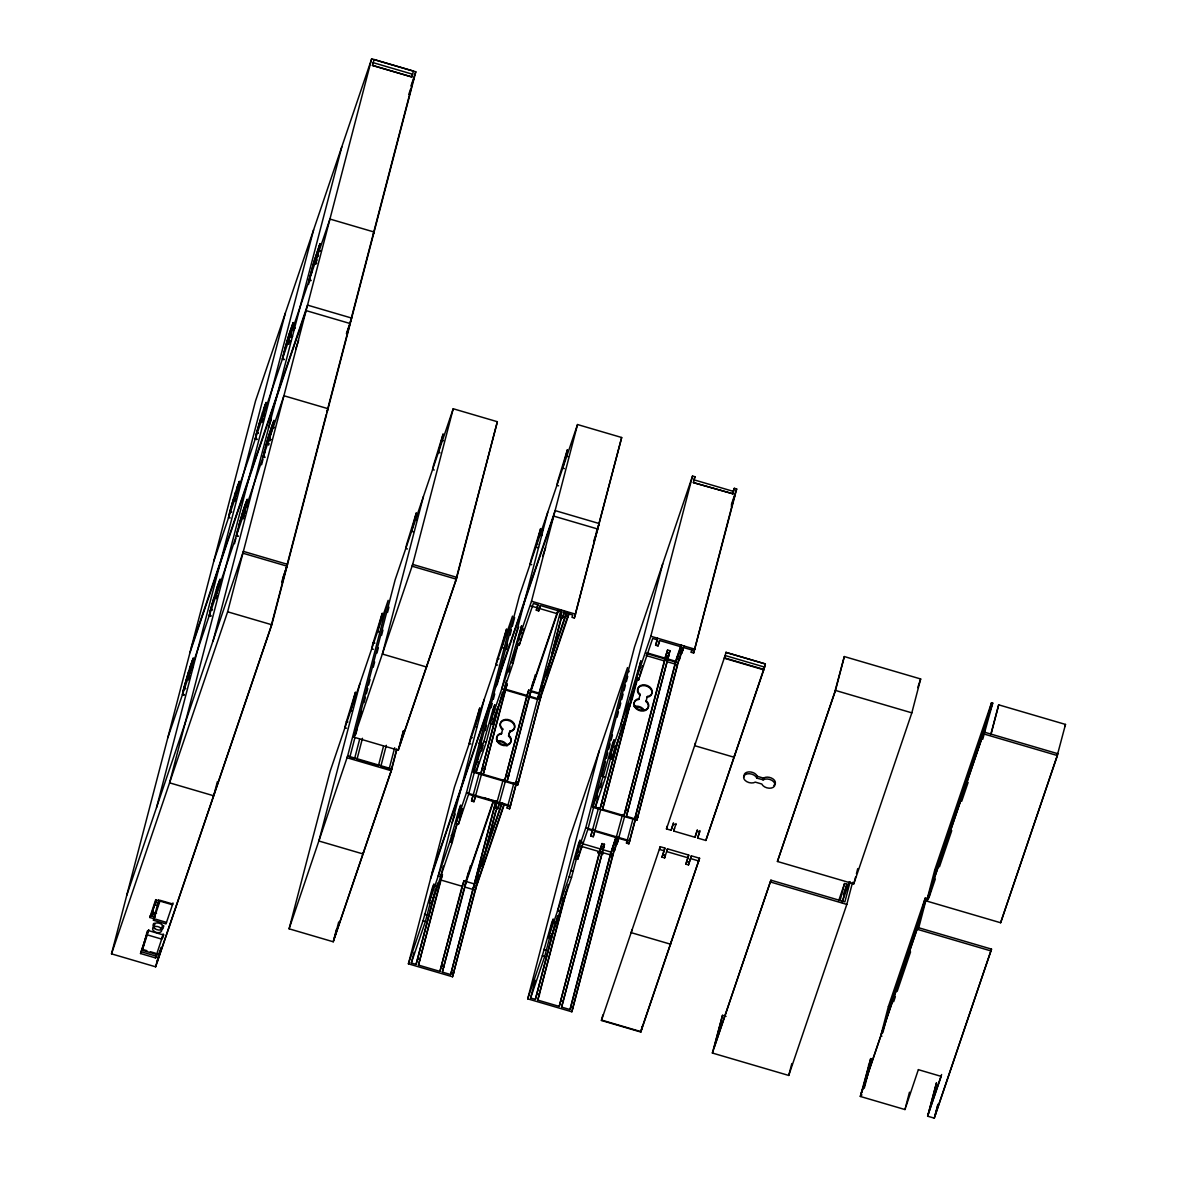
<?xml version="1.0" encoding="UTF-8"?>
<svg xmlns="http://www.w3.org/2000/svg" width="1177" height="1177" viewBox="0 0 1177 1177"><rect width="100%" height="100%" fill="white"/><g stroke="black" fill="none" stroke-linecap="round" stroke-linejoin="round"><path stroke-width="1.5" d="M228.441 517.998L229.559 513.01M464.047 888.738L442.331 972.099L450.673 974.556L473.64 887.105L476.023 887.811L452.542 976.778L408.404 963.831L423.043 920.708L432.415 887.679L433.93 883.986L429.208 902.568L431.591 903.259L452.218 842.497L457.117 823.753M437.697 883.03L416.084 964.404L411.303 962.992L425.427 921.414L430.311 902.685M429.208 902.568L449.835 841.79L459.207 808.761L460.737 805.053L455.999 823.635L458.383 824.341L468.593 794.269L475.037 769.523M566.019 891.622L537.771 1000.112L559.237 1006.409L600.255 848.941L602.08 843.585L604.463 844.277L561.62 1007.115L569.977 1009.557L570.757 1007.262L610.348 855.296L612.731 855.988L571.845 1011.793L527.708 998.846L542.347 955.724L551.719 922.694L553.234 918.987L548.497 937.569L550.895 938.275L571.522 877.498L576.421 858.769M557.589 915.794L535.373 999.405L530.606 998.008L544.73 956.43L549.615 937.686M548.497 937.569L569.138 876.791L578.51 843.762L580.026 840.069L575.303 858.651L577.686 859.342L587.897 829.27L593.914 806.157M571.522 877.498L569.138 876.791M538.419 696.313L540.802 697.019L517.586 785.221L473.434 772.259L483.909 741.422L493.34 708.23L494.811 704.699L490.073 723.281L492.457 723.973L513.098 663.195L518.071 644.172M502.476 692.238L480.863 773.598L476.082 772.2L486.292 742.128L491.28 723.105M490.073 723.281L510.7 662.504L521.617 625.781L518.027 640.347M633.123 691.944L602.55 809.305L624.016 815.617L665.034 658.149L666.859 652.779L669.242 653.485L626.399 816.308L634.756 818.765L635.536 816.455L675.127 664.49L677.511 665.196L636.875 820.222L592.737 807.275L603.212 776.437L612.643 743.231L614.114 739.715L609.377 758.282L611.76 758.988L632.387 698.211L637.713 678.055M622.368 725.003L600.152 808.614L595.385 807.201L605.596 777.129L610.907 756.988M609.377 758.282L630.004 697.505L640.921 660.783L637.331 675.363M508.935 630.431L508.685 630.092M543.009 530.077L542.553 530.209M436.27 885.604L436.005 886.928M582.291 842.07L581.968 843.556L610.995 852.089L569.977 1009.557M246.802 501.593L247.052 499.813L245.096 504.756M292.838 324.911L293.205 322.527L289.159 334.194M246.699 502.108L247.229 499.21L243.727 508.979M292.72 325.426L293.029 323.131L289.763 332.297M273.491 423.19L274.02 420.292L269.312 433.989M319.511 246.493L320.041 243.595L314.038 261.647M555.294 921.929L554.882 923.724M246.567 502.682L246.861 501.608M292.882 324.926L292.279 327.28M273.358 423.749L273.844 420.88L271.887 425.839M319.394 247.067L319.864 244.198L314.362 260.544M523.633 628.871L523.177 630.784M246.729 502.196L246.081 504.683M292.44 326.603L292.749 325.514M273.211 424.367L273.52 423.279M319.247 247.685L319.541 246.581M462.532 809.143L462.017 811.247M183.406 690.237L182.597 694.18L184.23 694.665M210.197 611.319L209.403 615.13L211.021 615.733M246.567 502.829L245.89 505.433M273.049 425.044L273.373 423.911M319.07 248.347L319.394 247.229M496.547 709.025L496.194 710.452M183.538 689.707L182.435 694.533L184.053 695.166M210.33 610.775L209.212 615.762L210.86 616.248M256.351 434.092L255.409 438.565L257.057 439.05M292.102 327.986L292.426 326.838M294.809 327.53L294.441 329.045L294.677 327.927M272.873 425.75L273.196 424.603M318.893 249.068L319.217 247.906M642.48 665.799L642.098 667.3M183.406 690.075L183.671 689.148M229.706 512.451L228.618 517.497L230.251 517.968M210.197 611.157L210.477 610.216M256.498 433.533L255.232 439.08L256.88 439.565M435.402 889.415L435.004 890.989M580.879 847.94L581.497 845.498M291.911 328.736L292.249 327.574M272.681 426.501L273.02 425.338M318.702 249.818L319.041 248.641M615.497 745.453L614.938 747.645M183.553 689.516L183.833 688.56M229.574 512.834L229.853 511.863M210.345 610.598L210.624 609.627M256.365 433.901L256.645 432.945M239.387 523.53L236.503 535.255L238.137 535.918M246.022 505.021L245.684 506.213L247.332 506.698M292.043 328.339L291.705 329.531L293.647 330.09M272.814 426.103L272.475 427.295L274.123 427.766M318.849 249.421L318.511 250.598L320.144 251.084M413.259 531.798L411.612 531.313L416.349 512.819L406.595 544.539L405.8 548.453L407.433 548.923M440.051 452.865L438.403 452.395L443.155 433.901L433.401 465.621L432.592 469.52L434.239 470.006M538.566 546.937L538.316 547.791L535.918 547.099L540.655 528.605L530.901 560.326L530.106 564.224L531.739 564.71M541.994 534.535L541.685 535.712L539.301 535.02M564.357 468.652L562.724 468.166L567.417 449.688L557.707 481.393L556.898 485.307L558.545 485.792M522.073 635.036L522.794 632.284M183.7 688.942L183.98 687.957L185.628 688.442M229.721 512.245L230.001 511.259L231.648 511.745M210.492 610.01L210.771 609.024L212.419 609.509M256.512 433.327L256.807 432.342L258.44 432.827M237.842 529.253L236.312 535.932L237.96 536.418M352.379 711.085L350.746 710.599L355.483 692.105L345.744 723.796L344.92 727.739L346.568 728.21M379.185 632.152L377.537 631.681L382.275 613.188L372.535 644.864L371.726 648.807L373.359 649.292M476.7 726.871L475.052 726.386L479.789 707.892L470.05 739.568L469.24 743.511L470.874 743.996M503.491 647.938L501.843 647.453L506.596 628.974L496.841 660.65L496.032 664.593L497.665 665.079M111.506 953.856L255.541 400.901L371.667 58.85L415.805 71.797L271.784 624.752L155.644 966.817L111.506 953.856L227.632 611.805L371.667 58.85M156.585 807.451L285.349 313.097M313.597 229.883L169.576 782.837L213.714 795.784L217.421 781.543M234.473 543.73L235.856 538.433M291.543 330.149L291.837 329.148L293.632 329.663M245.522 506.846L245.816 505.83L247.758 506.404M213.081 641.024L341.86 146.669M261.574 464.753L262.957 459.427M263.883 455.882L265.266 450.556M308.536 284.451L309.919 279.126M310.846 275.565L312.243 270.224M318.349 251.231L318.643 250.215L320.276 250.701M272.314 427.913L272.608 426.913L274.256 427.383M163.147 934.729L155.423 957.901L140.519 953.532L148.243 930.345M166.501 922.385L149.803 917.486L150.273 915.662L155.29 917.133M372.491 65.426L374.051 59.556L413.421 71.106L411.862 76.976L372.491 65.426L411.862 76.976M156.6 954.459L142.285 950.251L147.272 931.095M142.285 950.251L148.846 929.698M152.48 915.78L153.378 912.293L156.556 913.22M153.451 920.252L160.219 900.331L172.739 904.01L165.972 923.93L153.451 920.252L158.821 899.655M155.423 957.901L155.908 956.077L140.99 951.693M163.162 933.905L161.793 939.128L147.478 934.935M155.644 966.817L159.807 950.839M160.984 947.456L157.424 961.153L270.96 626.752L285.746 569.992M172.96 902.936L172.489 904.775L155.776 899.861M286.217 568.167L326.294 414.304M348.936 327.397L326.75 412.538L328.059 408.699L283.922 395.752L167.781 737.802M350.363 321.895L412.362 83.876M391.308 770.744L333.238 941.777L289.101 928.815L330.119 771.362L388.175 600.329L347.171 757.797L391.308 770.744L396.855 749.455M359.927 683.543L318.908 841.011L363.06 853.958L363.531 852.133M354.145 737.258L395.148 579.79L453.219 408.757L497.356 421.719L456.352 579.187L398.282 750.205L354.145 737.258L412.686 564.401L456.823 577.348L398.753 748.381M354.836 737.979L349.775 757.429L354.542 758.827L359.603 739.377M355.763 734.433L357.146 729.137M360.368 716.749L361.751 711.452M364.046 702.61L365.429 697.299M366.356 693.753L367.739 688.457M368.651 684.911L370.034 679.615M373.256 667.227L374.639 661.93M376.949 653.088L378.332 647.777M381.554 635.403L382.937 630.092M387.542 612.408L388.925 607.097M423.411 496.576L382.393 654.044L426.53 666.991L427.016 665.167M362.457 738.303L356.925 759.533L378.405 765.83L383.467 746.38M453.219 408.757L412.2 566.225L456.352 579.187M333.238 941.777L336.475 929.33M335.018 936.112L338.696 921.959M386.321 745.306L380.789 766.536L389.131 768.978L394.663 747.763M390.749 771.98L396.737 748.984M398.282 750.205L403.358 730.696M399.797 745.321L403.476 731.167M455.528 581.188L497.356 421.719M408.404 963.831L454.425 787.148L512.495 616.115L466.46 792.798L455.999 823.635M411.303 962.992L414.069 952.399M484.233 699.329L438.212 876.012L440.595 876.718L443.376 866.081M416.084 964.404L434.033 895.462M501.814 802.817L474.287 883.912L463.944 880.896L439.933 971.393L418.468 965.096L440.183 881.735M418.468 965.096L442.464 874.599L440.639 879.955L462.12 886.266L463.944 880.896M473.434 772.259L519.469 595.577L577.524 424.544L621.677 437.506L574.347 618.028L571.963 617.322L572.743 615.027L564.386 612.57L562.562 617.94L560.178 617.234L561.576 611.908M476.876 762.461L478.259 757.149M480.569 748.307L481.937 743.011M485.174 730.637L486.542 725.341M491.133 707.76L492.207 703.64M493.34 699.256L494.723 693.93M497.047 685.058L500.74 670.846M501.667 667.3L503.05 661.974M506.287 649.542L507.684 644.216M509.994 635.33L511.377 630.004M512.304 626.458L514.614 617.572M476.082 772.2L478.848 761.593M481.614 750.985L482.997 745.688M481.761 773.304L473.934 801.728L471.55 801.037L472.919 795.726M471.55 801.037L479.348 772.686M547.717 512.363L501.696 689.045L504.08 689.751L506.39 680.88M480.863 773.598L498.357 706.435M473.934 801.728L475.317 796.417M508.699 672.008L510.082 666.697M566.475 612.393L539.066 693.121L528.723 690.105L504.712 780.601L483.247 774.304L504.962 690.928M483.247 774.304L507.243 683.793L505.419 689.163L526.899 695.46L528.723 690.105M560.178 617.234L562.003 611.878L540.537 605.567L538.713 610.937L536.329 610.23L538.139 604.875L533.372 603.463L519.248 645.055L516.865 644.349L531.504 601.241L577.524 424.544M501.402 733.962L502.756 728.975A7.459 5.664 18.8 0 1 503.006 720.133A7.459 5.664 18.8 0 1 513.981 723.34A7.459 5.664 18.8 0 1 509.906 731.079L508.552 736.066A7.459 5.664 18.8 0 1 508.302 744.909A7.459 5.664 18.8 0 1 497.327 741.687A7.459 5.664 18.8 0 1 501.402 733.962L501.652 733.197A7.459 5.664 18.8 0 0 497.591 740.922A7.459 5.664 18.8 0 0 508.567 744.144A7.459 5.664 18.8 0 0 508.817 735.287L509.906 731.079M439.933 971.393L462.12 886.266M536.329 610.23L537.698 604.934M452.542 976.778L474.714 891.636L504.536 803.832L502.152 803.126L472.86 889.415L464.503 886.958L468.225 872.687M442.331 972.099L466.327 881.602M467.755 876.1L470.506 865.566M538.713 610.937L540.096 605.611M450.673 974.556L495.782 801.375M475.067 881.617L496.135 800.713M505.624 780.307L497.797 808.731L495.399 808.04L496.797 802.714M495.399 808.04L503.226 779.615M475.081 890.268L475.788 887.517M478.892 875.614L476.155 886.149L503.624 805.23M486.219 847.514L495.826 810.629M477.45 882.323L478.833 877.027M481.584 866.449L496.738 808.29M504.712 780.601L526.899 695.46M497.797 808.731L499.18 803.405M518.616 782.161L516.232 781.454L515.452 783.75L507.11 781.307L528.826 697.932M566.799 612.717L537.639 698.608L529.282 696.166L533.004 681.88M507.11 781.307L531.107 690.796M532.534 685.308L535.285 674.774M558.354 609.598L557.28 613.717L531.033 606.008M516.159 784.471L509.567 808.82L507.184 808.113L508.111 804.568M507.184 808.113L513.966 782.764M515.452 783.75L560.914 609.921M509.567 808.82L516.041 783.985M517.586 785.221L543.48 685.808M551.704 654.191L561.311 617.307M542.229 691.517L543.612 686.235M546.363 675.657L561.517 617.498M562.562 617.94L564.416 610.834M566.696 612.04L565.622 616.159L568.005 616.866L568.726 614.114M574.347 618.028L596.518 532.887M597.96 527.384L621.677 437.506M527.708 998.846L569.433 838.627L627.503 667.594L585.763 827.814L575.303 858.651M530.606 998.008L535.241 980.22M599.24 750.823L557.515 911.027L559.899 911.719L563.606 897.492M535.373 999.405L552.513 933.611M554.308 925.99L553.837 927.77M537.771 1000.112L568.3 884.486M592.737 807.275L634.477 647.07L692.532 476.038L694.93 476.729L693.371 482.614L732.859 493.781L693.371 482.614M595.768 799.051L597.166 793.71M601.785 775.923L605.493 761.696M606.42 758.135L607.818 752.809M608.744 749.249L610.127 743.908M611.054 740.362L612.452 735.022M617.072 717.234L618.469 711.908M619.396 708.348L620.779 703.007M621.706 699.462L623.104 694.121M624.031 690.561L625.414 685.235M626.341 681.674L627.738 676.334M595.385 807.201L598.166 796.535M600.476 787.648L601.874 782.308M600.608 810.041L593.237 836.744L590.839 836.038L592.693 828.932M590.839 836.038L598.681 807.554M662.725 563.842L621 724.061L623.383 724.752L628.945 703.419M600.152 808.614L618.219 739.259M593.237 836.744L594.62 831.403M634.05 688.383L635.433 683.043M602.55 809.305L637.257 677.687M733.124 491.736L734.301 488.293L736.684 488.985L693.65 653.029L691.267 652.323L692.047 650.028L683.69 647.585L681.866 652.941L679.482 652.249L681.306 646.879L659.826 640.582L658.017 645.938L655.618 645.246L657.443 639.876L652.676 638.478L638.552 680.056L636.168 679.364L650.807 636.242L692.532 476.038M647.335 696.504L645.982 701.492A7.459 5.664 18.8 0 1 645.732 710.334A7.459 5.664 18.8 0 1 634.756 707.127A7.459 5.664 18.8 0 1 638.817 699.388L640.185 694.401A7.459 5.664 18.8 0 1 640.435 685.558A7.459 5.664 18.8 0 1 651.396 688.78A7.459 5.664 18.8 0 1 647.335 696.504L647.07 697.27A7.459 5.664 18.8 0 0 651.146 689.545A7.459 5.664 18.8 0 0 640.17 686.323A7.459 5.664 18.8 0 0 639.92 695.18L640.185 694.401M559.237 1006.409L602.08 843.585M655.618 645.246L657.472 638.125M561.62 1007.115L604.463 844.277M658.017 645.938L659.4 640.612M612.879 847.175L612.158 849.926L614.556 850.633L615.262 847.881M624.472 817.044L617.086 843.747L614.703 843.041L616.101 837.7M614.703 843.041L622.545 814.558M571.845 1011.793L613.217 852.957M617.086 843.747L618.94 836.626M624.016 815.617L667.565 650.042L669.963 650.734L626.399 816.308M635.462 819.427L628.871 843.835L626.488 843.129L627.4 839.598M626.488 843.129L632.829 819.486M634.756 818.765L676.231 659.311L681.159 644.805M628.871 843.835L635.315 819.089M677.658 656.383L676.937 659.135L679.335 659.826L680.041 657.075M679.482 652.249L681.336 645.128M636.875 820.222L677.187 665.505L684.058 645.908M677.54 664.137L678.261 661.386M681.866 652.941L683.263 647.615M691.267 652.323L692.179 648.792M732.727 494.163L734.301 488.293M732.123 503.682L731.417 506.419L735.242 494.487M693.65 653.029L733.227 501.064M601.432 1020.474L660.209 846.704L664.873 848.073L662.004 857.136L664.637 857.901L667.491 848.838L688.722 855.061L685.867 864.139L688.486 864.904L691.355 855.841L699.579 858.254L640.803 1032.023L601.432 1020.474L602.859 1014.986M631.961 929.918L631.24 932.67L670.61 944.219L671.331 941.468M660.209 846.704L659.503 849.441L664.152 850.809L664.873 848.073M675.892 824.724L673.273 823.959L671.125 830.271L666.476 828.917L667.182 826.166M671.125 830.271L673.45 822.782M664.637 857.901L665.343 855.164L662.725 854.384M667.491 848.838L666.77 851.589L688.015 857.812L688.722 855.061M695.445 742.952L694.724 745.688L734.095 757.252L734.816 754.501M765.344 663.946L725.974 652.396L765.344 663.946L763.902 669.433L705.847 840.466L697.608 838.053L699.756 831.727L697.137 830.962L694.989 837.274L673.744 831.05L674.465 828.299M725.974 652.396L724.414 658.267L763.785 669.816L765.212 664.328M640.803 1032.023L642.362 1026.153L640.935 1031.64L601.565 1020.091M694.989 837.274L697.314 829.785M688.486 864.904L691.355 855.841M697.608 838.053L699.932 830.565M705.847 840.466L764.491 667.065L725.12 655.515L666.476 828.917M756.826 778.144L756.723 777.894A6.841 4.443 14.6 0 0 747.204 773.877A6.841 4.443 14.6 0 0 745.012 780.322A6.841 4.443 14.6 0 0 755.296 782.116L761.813 784.029A6.841 4.443 14.6 0 0 771.332 788.06A6.841 4.443 14.6 0 0 773.524 781.602A6.841 4.443 14.6 0 0 763.255 779.821L756.826 778.144L757.194 776.07A6.841 4.443 14.6 0 0 748.881 771.891A6.841 4.443 14.6 0 0 744.32 776.776M763.02 779.954L763.726 777.982A6.841 4.443 14.6 0 1 773.112 778.997A6.841 4.443 14.6 0 1 773.833 785.427M852.545 882.397L846.807 904.407L788.737 1075.44L712.379 1053.032L722.501 1015.324L726.032 1016.369M722.501 1015.324L714.159 1047.368L770.92 880.175L844.895 901.876L850.162 881.647M712.379 1053.032L770.92 880.175M777.423 861.476L834.67 692.444L844.306 656.56L920.664 678.967L911.837 712.85L853.781 883.868L777.423 861.476L835.493 690.443L844.306 656.56M788.737 1075.44L791.827 1063.581M840.128 900.479L844.542 883.515L846.925 884.221L842.511 901.185M853.781 883.868L855.547 877.1M856.429 873.717L857.739 868.626M918.384 1069.54L904.951 1109.543L860.313 1096.449L870.7 1058.609L871.892 1058.962L864.256 1088.254L863.065 1087.916L870.7 1058.609M864.227 1086.342L871.892 1058.962M918.751 927.77L926.387 898.478L925.196 898.125L888.385 1006.512L880.764 1035.804L881.956 1036.157M882.853 1032.7L889.591 1006.865L926.387 898.478M860.313 1096.449L917.089 929.241L925.196 898.125M926.652 901.052L983.428 733.845L1057.387 755.56L1000.627 922.753L926.652 901.052L934.759 869.921L991.534 702.728L992.726 703.081L982.751 739.259M928.771 897.845L935.95 870.274L992.726 703.081M983.428 733.845L991.534 702.728M990.725 734.698L998.684 704.832L1065.494 724.429L1057.093 756.031M991.063 734.124L998.684 704.832M904.951 1109.543L905.437 1107.719M905.878 1105.983L909.468 1092.197M861.991 1094.963L860.799 1094.61L917.56 927.417L991.52 949.118L934.288 1118.15L927.623 1116.193L936.509 1082.766L928.874 1112.059M934.288 1118.15L937.907 1104.261M935.538 1114.016L937.789 1105.409M1000.627 922.753L1057.873 753.721L983.898 732.02L927.138 899.213L928.329 899.566M230.221 510.435L229.883 511.642L231.516 512.127M184.201 687.133L183.847 688.339L185.495 688.825M257.013 431.518L256.674 432.724L258.307 433.21M210.992 608.2L210.654 609.406L212.434 609.936M266.796 442.478L263.133 456.794L264.751 457.5M264.899 449.437L263.28 456.499L264.928 456.985M291.366 330.811L291.675 329.766M245.346 507.493L245.655 506.448M318.173 251.878L318.467 250.848M272.152 428.575L272.446 427.531M461.575 812.924L458.383 824.341M495.635 712.644L494.899 715.366M230.103 510.803L230.457 509.567M184.068 687.5L184.671 685.338M256.895 431.885L257.248 430.65M210.874 608.568L211.227 607.332M286.026 344.714L282.362 359.029L283.981 359.735M284.363 350.79L282.509 358.75L284.157 359.22M291.19 331.487L291.499 330.413M245.169 508.17L245.478 507.096M318.305 251.495L317.805 253.261M271.961 429.252L272.284 428.178M641.553 669.375L640.803 672.185M230.339 509.906L230.707 508.655M184.318 686.603L184.936 684.381M257.13 430.988L257.763 428.781M211.11 607.67L211.477 606.42M434.534 892.769L433.739 895.726M580.644 848.852L577.686 859.342M237.092 490.986L239.343 481.275L235.253 492.898M191.071 667.683L193.146 658.561L190.13 666.8M263.883 412.068L265.973 402.946L264.045 407.801M217.863 588.75L219.952 579.643L218.025 584.483M290.999 332.179L291.322 331.09M244.978 508.876L245.302 507.773M318.128 252.158L317.599 253.982M271.769 429.943L272.093 428.855M614.585 748.969L613.791 751.868M230.589 508.979L230.957 507.699M257.38 430.046L258.028 427.781M211.36 606.729L211.728 605.464M284.613 349.878L288.321 336.872M290.807 332.914L291.146 331.782M238.578 526.56L238.828 525.633M244.787 509.597L245.11 508.464M265.384 447.643L265.634 446.716M271.916 429.546L271.372 431.415M237.033 491.295L234.606 499.857L236.239 500.328M191.012 667.977L188.585 676.54L190.218 677.025M263.825 412.362L261.397 420.925L263.045 421.41M217.804 589.059L215.2 598.122L216.848 598.607M290.94 332.488L289.204 338.696M244.919 509.185L244.154 511.877M317.746 253.57L315.304 262.177M271.71 430.252L271.166 432.18M521.691 636.448L520.411 641.053M553.322 929.712L552.749 931.787M230.854 507.993L231.236 506.698M236.548 492.972L239.343 481.879L237.254 486.719M184.833 684.676L185.216 683.396M211.625 605.758L212.007 604.463M290.748 333.223L289.439 337.902M244.728 509.921L243.713 513.452M317.54 254.306L315.76 260.573M494.693 716.102L493.84 719.176M231.133 506.978L231.516 505.683M185.113 683.66L185.495 682.366M257.925 428.045L258.322 426.751M211.904 604.743L212.287 603.448M239.093 524.692L239.99 521.396M265.899 445.759L266.164 444.774M640.582 672.935L639.714 676.054M433.445 896.771L431.591 903.259M613.585 752.633L612.687 755.781M231.428 505.919L231.81 504.624M185.407 682.616L185.789 681.321M258.219 427.001L258.616 425.706M262.765 416.128L266.134 402.343L262.368 412.965M212.198 603.683L212.89 601.315M292.279 337.005L292.499 336.21M270.887 433.283L270.504 434.534M231.737 504.845L232.428 502.476M235.856 495.517L236.165 494.428M185.701 681.542L186.098 680.247M258.528 425.927L258.911 424.632M212.507 602.609L213.199 600.241M239.652 522.676L240.314 520.293M292.19 337.225L292.411 336.431M266.458 443.744L268.091 437.991M268.65 445.112L269.136 443.391M552.44 932.846L550.895 938.275M243.477 514.261L243.86 512.995M270.269 435.328L270.651 434.063M232.046 503.741L232.752 501.373M235.356 497.18L235.665 496.12M258.837 424.823L259.22 423.543M186.01 680.438L186.407 679.158M262.147 418.262L262.456 417.188M216.127 594.944L220.143 579.084L216.656 588.662M243.183 515.394L243.639 513.79M269.974 436.461L270.21 435.667M270.43 434.857L269.739 437.27M539.301 544.377L539.537 543.539M493.619 719.971L492.457 723.973M259.161 423.705L259.543 422.455M186.334 679.32L186.716 678.07M188.717 680.026L189.041 678.908M286.291 343.861L288.968 334.739M213.125 600.402L213.523 599.137M288.968 339.506L289.277 338.373M288.718 344.302L289.042 343.184M240.27 520.558L240.961 518.042M243.242 515.07L242.712 516.997M267.061 441.625L268.768 435.74M517.571 641.951L516.865 644.349M519.954 642.657L519.248 645.055M612.452 756.59L611.76 758.988M636.86 676.966L636.168 679.364M639.258 677.658L638.552 680.056M232.678 501.52L233.061 500.284M234.914 498.783L235.238 497.694M259.484 422.587L259.852 421.351M186.657 678.202L187.364 675.878M261.721 419.851L262.03 418.762M213.449 599.284L213.831 598.048M288.733 340.3L289.042 339.182M216.009 595.459L215.376 597.622L217.024 598.093M291.116 341.006L291.352 340.197M240.579 519.469L241.3 516.909M243.006 515.879L242.477 517.792L244.125 518.277M269.504 438.065L269.813 436.947M288.806 340.006L288.497 341.095L290.145 341.58M313.788 262.427L309.198 279.832L310.772 280.803M315.598 261.073L315.127 262.677L316.775 263.162M315.848 264.266L316.172 263.133M269.577 437.77L269.283 438.859L270.916 439.345M269.813 440.948L270.151 439.83M233.002 500.387L233.384 499.195M234.738 499.313L234.429 500.357L236.077 500.843M259.808 421.469L260.176 420.263M261.529 420.38L261.235 421.44L262.868 421.91M186.981 677.084L187.673 674.804M288.571 340.8L288.336 341.61L290.116 342.139M213.787 598.151L215.715 591.737M314.112 261.309L309.404 279.081L310.949 280.303M242.536 517.497L242.3 518.292L243.948 518.777M269.342 438.565L269.106 439.374L270.739 439.86M233.34 499.269L233.708 498.106M235.724 499.975L236.047 498.857M260.132 420.351L260.5 419.189M189.703 676.657L190.027 675.554M241.226 517.262L241.962 514.673M233.664 498.165L235.253 492.986M260.455 419.233L262.353 413.083M262.854 419.939L263.177 418.835M187.643 674.848L188.923 670.669M216.818 596.621L217.142 595.533M241.55 516.159L242.3 513.555M268.341 437.226L269.092 434.637M549.953 936.583L550.277 935.494M316.834 260.867L317.172 259.749M244.022 516.482L244.345 515.364M187.967 673.759L188.6 671.64M577.068 856.562L577.392 855.488M611.246 755.869L611.584 754.751M242.197 513.981L242.948 511.421M268.989 435.063L271.799 426.03M492.28 719.75L492.604 718.661M234.635 494.943L234.944 493.913M288.542 336.239L289.601 332.723M242.521 512.922L243.565 509.406M263.942 416.349L264.472 414.628M291.043 336.49L291.366 335.43M245.022 513.201L245.552 511.495M519.395 639.744L519.719 638.684M188.923 670.61L189.541 668.698M318.158 256.512L318.467 255.483M215.715 591.678L216.333 589.765M243.139 510.877L244.993 504.962M578.334 852.383L578.643 851.383M189.541 668.565L193.322 657.958L188.408 677.055L190.056 677.525M216.347 589.648L216.921 587.867M192.248 668.286L192.542 667.315M192.16 668.624L192.631 667.124M217.215 586.97L217.774 585.263M236.724 488.323L237.004 487.499M263.516 409.405L263.795 408.581M372.815 63.823L373.212 62.675L412.583 74.239L412.185 75.387M213.802 561.12L329.943 219.054L374.08 232.016L372.785 235.841M191.395 647.173L307.521 305.123L351.658 318.07L346.406 333.562M189.953 652.661L306.094 310.61L350.231 323.557L346.729 333.9M268.43 427.987L271.343 419.395M295.648 349.083L298.59 340.447M126.763 895.27L243.374 551.38L287.512 564.342L282.833 578.113M411.141 85.583L415.805 71.797M408.802 94.366L410.538 89.231M411.259 86.495L414.378 77.299M149.803 917.486L155.717 899.64M151.009 915.529L156.276 900.008L151.127 915.632M152.23 915.691L153.378 912.293M140.519 953.532L148.317 930.536L163.235 934.921M281.641 582.056L287.041 566.166L242.903 553.219M155.85 957.857L157.306 953.753M162.617 938.113L163.794 934.641M289.101 928.815L347.642 755.958L391.779 768.919L333.724 939.937M432.003 873.202L490.073 702.169M497.047 681.63L555.117 510.597L599.255 523.559L596.327 532.166M430.576 878.689L488.646 707.657M495.62 687.133L553.69 516.1L597.828 529.047L593.738 541.096M452.233 822.635L455.161 814.013M479.113 743.481L480.863 738.332M513.422 642.407L518.674 626.944M542.656 556.294L545.584 547.658M451.144 841.29L457 824.032M459.354 817.132L462.281 808.511M512.363 660.974L518.204 643.804M502.756 728.975L502.491 729.74A7.459 5.664 18.8 0 1 502.756 720.898A7.459 5.664 18.8 0 1 513.716 724.12A7.459 5.664 18.8 0 1 509.656 731.844M508.552 736.066L508.817 735.287M465.93 881.47L493.472 800.36M530.709 690.664L558.119 609.936M464.503 886.958L493.796 800.684M529.282 696.166L558.442 610.26M541.185 694.592L568.859 613.099M539.757 700.08L569.182 613.423M628.915 671.817L629.165 671.052M693.694 481.01L694.93 476.729M638.817 699.388L639.082 698.623A7.459 5.664 18.8 0 0 635.021 706.347A7.459 5.664 18.8 0 0 645.982 709.569A7.459 5.664 18.8 0 0 646.232 700.727L645.982 701.492M667.565 650.042L665.299 657.384L667.683 658.075L669.963 650.734M615.865 837.112L609.892 855.988M616.365 836.921L610.274 854.84L601.933 852.398L603.742 847.028L601.359 846.322L599.534 851.692L581.364 846.366M681.203 645.952L675.054 664.049L666.712 661.592L668.521 656.236L666.138 655.53L664.314 660.9L646.144 655.56M733.065 492.575L733.448 491.412L694.077 479.863M610.348 855.296L616.233 837.965M675.127 664.49L681.674 645.217M613.57 851.589L618.249 837.803M678.614 660.017L682.734 647.88M731.417 504.492L736.684 488.985M612.143 857.077L619.19 836.95M662.004 857.136L664.152 850.809M673.744 831.05L676.069 823.562M685.867 864.139L688.015 857.812M642.23 1027.183L699.579 858.254M838.686 900.758L844.542 883.515M843.409 894.564L846.925 884.221M842.114 902.582L849.147 881.897M917.736 687.603L920.664 678.967M893.637 1001.745L895.388 996.581M897.139 991.417L910.571 951.855M928.918 897.845L935.347 878.881M939.452 866.816L951.737 830.624M961.683 801.316L968.127 782.352M928.094 1114.369L941.615 1074.527M927.623 1116.193L941.144 1076.367L918.472 1069.702M1064.714 726.724L1065.494 724.429M934.759 1116.326L991.52 949.118M566.093 456.087L567.888 456.617M441.787 440.301L443.435 440.786M414.995 519.234L416.629 519.719M531.504 601.241L575.641 614.188M650.807 636.242L694.945 649.204M724.532 657.884L763.902 669.433M835.493 690.443L911.837 712.85M646.864 652.808L675.775 661.297M646.408 653.529L675.51 662.062M520.205 632.402L522.588 633.094M639.508 667.403L640.847 667.8M497.415 658.37L499.063 658.84M510.7 662.504L513.098 663.195M630.004 697.505L632.387 698.211M373.109 642.583L374.904 643.113M531.004 691.59L539.493 694.092M505.801 690.119L538.066 699.579M227.632 611.805L271.784 624.752M757.311 776.305L763.49 778.129M493.413 711.32L494.899 711.761M612.702 746.336L613.747 746.63M934.759 869.921L935.95 870.274M470.623 737.288L472.271 737.773M483.909 741.422L486.292 742.128M603.212 776.437L605.596 777.129M346.318 721.501L347.951 721.987M482.673 768.243L485.071 768.934M506.537 775.231L508.92 775.937M601.977 803.244L604.36 803.95M625.84 810.247L628.224 810.953M635.536 816.455L637.919 817.162M483.291 797.594L492.045 800.169M466.46 792.798L510.612 805.759M585.763 827.814L629.916 840.761M690.634 858.577L698.873 861.005M770.449 882L846.807 904.407M468.593 794.269L473.36 795.667M475.758 796.373L497.224 802.67M499.607 803.376L507.964 805.818M587.897 829.27L592.664 830.682M595.047 831.374L616.527 837.686M618.911 838.377L627.267 840.834M686.588 861.387L689.207 862.152M917.089 929.241L991.049 950.957M597.901 852.472L603.036 853.987M597.769 852.854L601.197 853.869M451.262 835.435L453.66 836.141M570.565 870.45L572.949 871.142M449.835 841.79L452.218 842.497M888.385 1006.512L889.591 1006.865M424.47 914.367L426.854 915.059M543.774 949.368L546.157 950.074M423.043 920.708L425.427 921.414M542.347 955.724L544.73 956.43M868.42 1065.317L869.612 1065.671M417.894 959.034L420.292 959.741M441.758 966.037L444.141 966.744M537.198 994.05L539.581 994.742M561.061 1001.038L563.445 1001.745M451.453 972.246L453.836 972.952M570.757 1007.262L573.14 1007.968M155.393 902.435L158.851 903.45M154.614 904.73L158.071 905.746M141.696 949.162L146.904 950.692M150.376 951.707L155.57 953.238M163.838 925.858A5.282 3.428 14.6 0 1 160.543 928.197M154.643 926.255A5.282 3.428 14.6 0 1 153.54 923.474M634.844 707.009A7.459 5.664 18.8 0 1 643.392 710.128M634.006 706.524A7.459 5.664 18.8 0 1 644.29 710.275M497.43 741.584A7.459 5.664 18.8 0 1 506.596 745.615M497.121 740.936A7.459 5.664 18.8 0 1 507.316 745.791M162.779 925.608A4.664 3.031 14.6 0 1 161.955 926.225M154.893 924.651A4.664 3.031 14.6 0 1 154.231 923.386M154.731 928.565A5.282 3.428 14.6 0 0 163.294 927.976A5.282 3.428 14.6 0 0 156.644 922.93A5.282 3.428 14.6 0 0 154.731 928.565M154.099 931.39A4.664 3.031 14.6 0 0 161.646 930.875A4.664 3.031 14.6 0 0 155.791 926.417A4.664 3.031 14.6 0 0 154.099 931.39"/></g></svg>
